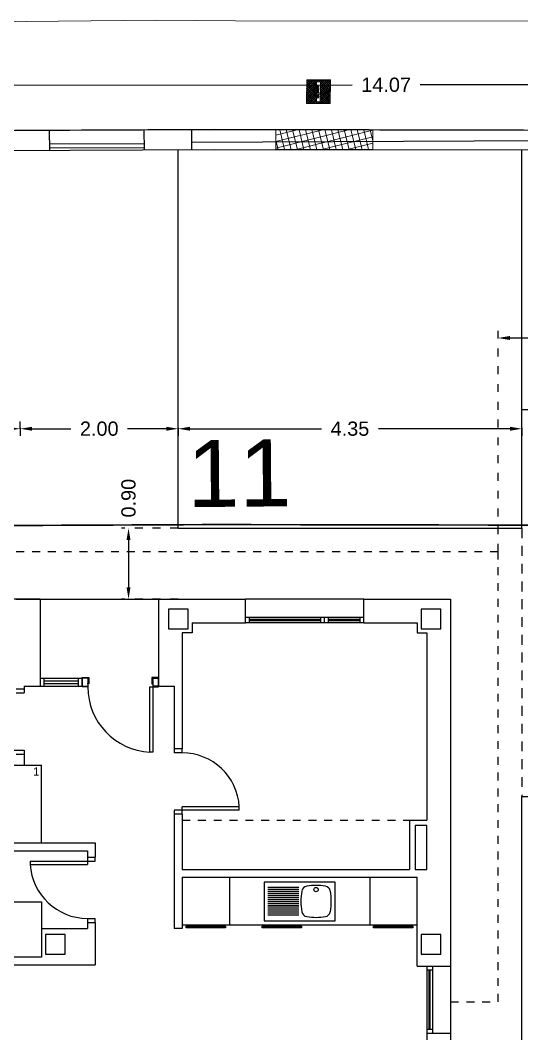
# Model space of a CAD drawing. Header units: millimetres. Extents: x 441061 to 442903, y 4515148 to 4515613.
# Drawn here: x 442719.15 to 442725.5, y 4515537.55 to 4515550.38 of the extents above; entities that cross this region are included whole.
import ezdxf
from ezdxf.enums import TextEntityAlignment as Align

# ---------------------------------------------------------------- set-up
doc = ezdxf.new("R2010")
doc.units = ezdxf.units.MM
doc.linetypes.add('PUNTOS2', pattern=[0.125, 0, -0.125])
doc.linetypes.add('RAYITAS', pattern=[0.375, 0.25, -0.125])
for name, color, linetype in [('01_cotas', 254, 'Continuous'), ('01_implantación', 5, 'Continuous'), ('01_mono BAJA', 2, 'Continuous'), ('01_parcela', 7, 'Continuous'), ('01_proyección', 4, 'RAYITAS'), ('01_retranqueo', 250, 'Continuous'), ('01_textos', 7, 'Continuous'), ('01_urb interior', 4, 'Continuous')]:
    doc.layers.add(name, color=color, linetype=linetype)
doc.layers.add('01_muebles_B', color=254, linetype='Continuous', lineweight=5)
doc.styles.add('Estilo1', font='swissel.ttf')
doc.styles.add('NIEVES2', font='sanss___.ttf')
doc.styles.add('ROMANS', font='romans')
doc.dimstyles.new('DECIMAL-50', dxfattribs={"dimtxt": 0.08, "dimasz": 0.15, "dimexe": 0.09, "dimexo": 0, "dimgap": 0.09, "dimtad": 0, "dimzin": 0, "dimdsep": 46, "dimtxsty": 'ROMANS', "dimcen": 0.09, "dimclrt": 6, "dimadec": 0, "dimazin": 0, "dimtfac": 1.38, "dimtix": 1, "dimtofl": 0, "dimtmove": 2, "dimatfit": 3, "dimldrblk": 'OBLIQUE', "dimfxl": 1, "dimtolj": 1, "dimtzin": 0, "dimarcsym": 0})

# ---------------------------------------------------------------- blocks, each defined once
blk = doc.blocks.new('A$C6A825EFA')
at = {"layer": '01_mono BAJA', "color": 254}
for p, q in [((10.5, 12.5, 0), (9.475, 12.5, 0)), ((10.2, 12.5, 0), (10.5, 12.5, 0)), ((10.5, 12.5, 0), (10.5, 11.4, 0)), ((10.5, 12.5, 0), (12, 12.5, 0)), ((12, 12.5, 0), (13.1, 12.5, 0)), ((12, 12.5, 0), (12, 11.4, 0)), ((13.1, 12.2, 0), (13.1, 12.5, 0)), ((14.6, 12.5, 0), (13.1, 12.5, 0)), ((14.6, 12.5, 0), (15.7, 12.5, 0)), ((14.6, 12.2, 0), (14.6, 12.5, 0)), ((15.7, 12.5, 0), (15.7, 7.855, 0)), ((12.425, 12.2, 0), (13.1, 12.2, 0)), ((12.425, 12.2), (12.425, 12.075)), ((14.6, 12.27, 0), (13.1, 12.27, 0)), ((14.6, 12.2, 0), (13.1, 12.2, 0)), ((13.15, 12.27, 0), (13.15, 12.2, 0)), ((14.05, 12.242, 0), (13.15, 12.242, 0)), ((14.05, 12.228, 0), (13.15, 12.228, 0)), ((14.05, 12.27, 0), (14.05, 12.2, 0)), ((14.1, 12.27, 0), (14.1, 12.2, 0)), ((14.15, 12.27, 0), (14.15, 12.2, 0)), ((14.55, 12.242, 0), (14.15, 12.242, 0)), ((14.55, 12.228, 0), (14.15, 12.228, 0)), ((14.55, 12.27, 0), (14.55, 12.2, 0)), ((14.6, 12.2, 0), (15.275, 12.2, 0)), ((15.275, 12.2), (15.275, 12.075)), ((15.325, 12.2, 0), (15.325, 12.125, 0)), ((12.3, 12.075, 0), (12.3, 10.606, 0)), ((12.425, 12.075), (12.3, 12.075)), ((15.275, 12.075), (15.4, 12.075)), ((15.325, 12.125, 0), (15.4, 12.125, 0)), ((15.4, 12.075, 0), (15.4, 9.705, 0)), ((10.5, 11.5, 0), (11.035, 11.5, 0)), ((10.55, 11.5, 0), (10.55, 11.4, 0)), ((10.55, 11.467, 0), (10.985, 11.467, 0)), ((10.55, 11.433, 0), (10.985, 11.433, 0)), ((10.985, 11.5, 0), (10.985, 11.4, 0)), ((11.035, 11.5, 0), (11.035, 11.4, 0)), ((11.105, 11.43, 0), (11.105, 11.4, 0)), ((11.12, 11.5, 0), (11.12, 11.44, 0)), ((11.915, 11.5, 0), (11.915, 11.44, 0)), ((11.93, 11.43, 0), (11.93, 11.4, 0)), ((10.2, 11.366, 0), (10.3, 11.366, 0)), ((10.2, 11.316, 0), (10.3, 11.316, 0)), ((10.3, 11.4, 0), (10.5, 11.4, 0)), ((10.3, 11.4, 0), (10.3, 11.366, 0)), ((10.3, 11.366, 0), (10.3, 11.316, 0)), ((10.5, 11.4, 0), (11.035, 11.4, 0)), ((11.99, 11.4, 0), (11.93, 11.4, 0)), ((12, 11.4, 0), (12.2, 11.4, 0)), ((12.2, 11.4, 0), (12.2, 10.606, 0)), ((9.476, 10.591, 0), (10.3, 10.591, 0)), ((10.2, 10.541, 0), (10.3, 10.541, 0)), ((10.3, 10.591, 0), (10.3, 10.541, 0)), ((10.3, 10.541, 0), (10.3, 10.4, 0)), ((12.3, 10.606, 0), (12.2, 10.606, 0)), ((12.2, 10.606, 0), (12.2, 10.556, 0)), ((12.3, 10.556, 0), (12.2, 10.556, 0)), ((12.3, 10.556, 0), (12.3, 10.606, 0)), ((8, 10.4, 0), (10.3, 10.4, 0)), ((10.3, 10.4, 0), (10.52, 10.4, 0)), ((10.52, 9.415, 0), (10.52, 10.4, 0)), ((13.024, 9.831, 0), (12.2, 9.831, 0)), ((12.2, 9.831, 0), (12.2, 9.781, 0)), ((12.2, 9.781, 0), (12.2, 8.33, 0)), ((12.3, 9.781, 0), (12.2, 9.781, 0)), ((12.3, 9.781, 0), (12.3, 9.872, 0)), ((13.024, 9.872, 0), (12.3, 9.872, 0)), ((12.3, 9.781, 0), (12.3, 9.08, 0)), ((13.024, 9.831, 0), (13.024, 9.872, 0)), ((15.18, 9.705, 0), (15.18, 9.08, 0)), ((15.18, 9.705, 0), (15.4, 9.705, 0)), ((8, 9.415, 0), (11.2, 9.415, 0)), ((11.2, 9.415, 0), (11.2, 9.235, 0)), ((11.2, 9.415, 0), (11.2, 9.235, 0)), ((8, 9.315, 0), (11.1, 9.315, 0)), ((11.1, 9.315, 0), (11.1, 9.235, 0)), ((11.1, 9.315, 0), (11.1, 9.235, 0)), ((10.376, 9.185, 0), (10.376, 9.144, 0)), ((10.376, 9.185, 0), (11.2, 9.185, 0)), ((10.376, 9.144, 0), (11.1, 9.144, 0)), ((11.1, 9.235, 0), (11.2, 9.235, 0)), ((11.1, 9.235, 0), (11.1, 9.144, 0)), ((11.2, 9.185, 0), (11.2, 9.235, 0)), ((12.3, 9.08, 0), (15.18, 9.08, 0)), ((12.3, 8.98, 0), (15.275, 8.98, 0)), ((12.3, 8.98, 0), (12.3, 8.33, 0)), ((12.9, 8.98, 0), (12.9, 8.38, 0)), ((13.338, 8.92, 0), (13.338, 8.43, 0)), ((14.238, 8.92, 0), (13.338, 8.92, 0)), ((14.238, 8.43, 0), (14.238, 8.92, 0)), ((14.675, 8.98, 0), (14.675, 8.38, 0)), ((15.275, 7.855, 0), (15.275, 8.98, 0)), ((13.779, 8.85, 0), (13.383, 8.85, 0)), ((13.779, 8.825, 0), (13.383, 8.825, 0)), ((13.779, 8.8, 0), (13.383, 8.8, 0)), ((13.779, 8.775, 0), (13.383, 8.775, 0)), ((13.779, 8.75, 0), (13.383, 8.75, 0)), ((13.779, 8.725, 0), (13.383, 8.725, 0)), ((13.779, 8.7, 0), (13.383, 8.7, 0)), ((13.779, 8.675, 0), (13.383, 8.675, 0)), ((13.779, 8.65, 0), (13.383, 8.65, 0)), ((13.779, 8.625, 0), (13.383, 8.625, 0)), ((13.779, 8.6, 0), (13.383, 8.6, 0)), ((13.779, 8.575, 0), (13.383, 8.575, 0)), ((13.779, 8.55, 0), (13.383, 8.55, 0)), ((13.779, 8.525, 0), (13.383, 8.525, 0)), ((13.779, 8.5, 0), (13.383, 8.5, 0)), ((11.1, 8.46, 0), (11.1, 8.41, 0)), ((11.1, 8.46, 0), (11.2, 8.46, 0)), ((11.1, 8.41, 0), (11.1, 8.33, 0)), ((11.1, 8.41, 0), (11.2, 8.41, 0)), ((11.2, 8.41, 0), (11.2, 8.46, 0)), ((11.2, 8.41, 0), (11.2, 7.87, 0)), ((12.3, 8.38, 0), (15.275, 8.38, 0)), ((13.338, 8.43, 0), (14.238, 8.43, 0)), ((10.52, 8.33, 0), (11.1, 8.33, 0)), ((10.52, 8.33, 0), (10.52, 7.97, 0)), ((12.3, 8.33, 0), (12.2, 8.33, 0)), ((10.52, 7.97, 0), (8.025, 7.97, 0)), ((7.975, 7.87, 0), (11.2, 7.87, 0)), ((15.275, 7.855, 0), (15.7, 7.855, 0)), ((15.4, 7.855, 0), (15.4, 7.005, 0)), ((15.47, 7.855, 0), (15.47, 7.005, 0)), ((15.7, 7.855, 0), (15.7, 7.005, 0)), ((15.47, 7.805, 0), (15.4, 7.805, 0)), ((15.428, 7.055, 0), (15.428, 7.805, 0)), ((15.442, 7.055, 0), (15.442, 7.805, 0)), ((15.47, 7.055, 0), (15.4, 7.055, 0)), ((15.4, 7.005, 0), (15.7, 7.005, 0)), ((15.4, 7.005, 0), (15.4, 5.055, 0)), ((15.7, 7.005, 0), (15.7, 3, 0))]:
    blk.add_line(p, q, dxfattribs=at)
for points in [[(12.125, 12.125), (12.375, 12.125), (12.375, 12.375), (12.125, 12.375), (12.125, 12.125)], [(15.325, 12.125), (15.575, 12.125), (15.575, 12.375), (15.325, 12.375), (15.325, 12.125)], [(10.57, 8.005), (10.82, 8.005), (10.82, 8.255), (10.57, 8.255), (10.57, 8.005)], [(15.325, 8.005), (15.575, 8.005), (15.575, 8.255), (15.325, 8.255), (15.325, 8.005)]]:
    blk.add_lwpolyline(points, close=True, dxfattribs=at)
at = {"layer": '01_mono BAJA', "color": 254, "elevation": 0}
for points in [[(11.12, 11.51), (11.12, 11.5), (11.035, 11.5), (11.035, 11.51)], [(11.12, 11.44), (11.12, 11.43), (11.105, 11.43), (11.105, 11.44)], [(11.915, 11.51), (11.915, 11.5), (12, 11.5), (12, 11.51)], [(11.915, 11.44), (11.915, 11.43), (11.93, 11.43), (11.93, 11.44)], [(11.93, 11.4), (12, 11.4), (12, 11.5), (11.93, 11.5)], [(11.105, 11.4), (11.105, 11.39), (11.035, 11.39), (11.035, 11.4)], [(11.93, 11.39), (11.93, 10.565), (11.89, 10.565), (11.89, 11.39)], [(11.93, 11.4), (11.93, 11.39), (12, 11.39), (12, 11.4)], [(15.4, 9.635), (15.25, 9.635), (15.25, 9.08), (15.4, 9.08)], [(10.52, 8.67), (10.52, 7.97), (9.82, 7.97), (9.82, 8.67)], [(12.85, 8.36), (12.85, 8.34), (12.35, 8.34), (12.35, 8.36)], [(13.813, 8.36), (13.813, 8.34), (13.313, 8.34), (13.313, 8.36)], [(15.222, 8.36), (15.222, 8.34), (14.722, 8.34), (14.722, 8.36)]]:
    blk.add_lwpolyline(points, close=True, dxfattribs=at)
for points in [[(11.035, 11.4), (11.035, 11.5)], [(11.105, 11.5), (11.105, 11.4)]]:
    blk.add_lwpolyline(points, dxfattribs=at)
at = {"layer": '01_mono BAJA', "color": 254}
blk.add_circle((13.996, 8.825, 0), 0.0275, dxfattribs=at)
for centre, radius, start, end in [((11.932, 11.391, 0), 0.827, 180.0495, 267.1144), ((12.3, 9.831, 0), 0.725, 3.2758, 90), ((11.1, 9.185, 0), 0.725, 183.2758, 270), ((13.889, 8.794, 0), 0.075, 99.0787, 169.8852), ((13.996, 8.127, 0), 0.75, 80.9213, 99.0787), ((14.102, 8.794, 0), 0.075, 10.1148, 80.9213), ((14.554, 8.675, 0), 0.75, 169.8852, 190.1148), ((13.438, 8.675, 0), 0.75, 349.8852, 10.1148), ((13.889, 8.557, 0), 0.075, 190.1148, 260.9213), ((13.996, 9.223, 0), 0.75, 260.9213, 279.0787), ((14.102, 8.557, 0), 0.075, 279.0787, 349.8852)]:
    blk.add_arc(centre, radius, start, end, dxfattribs=at)
at = {"layer": '01_proyección', "color": 120, "ltscale": 0.25}
blk.add_line((12.3, 9.705, 0), (15.18, 9.705, 0), dxfattribs=at)
at = {"layer": '01_proyección', "color": 120, "ltscale": 0.25, "elevation": 0}
blk.add_lwpolyline([(15.7, 7.405), (16.3, 7.405), (16.3, 13.1), (-0.6, 13.1), (-0.6, 7.405), (0, 7.405)], dxfattribs=at)
at = {"layer": '01_mono BAJA', "color": 254, "style": 'NIEVES2'}
blk.add_text('1', height=0.103, rotation=0, dxfattribs=at).set_placement((10.451, 10.268, 0), align=Align.CENTER)
blk = doc.blocks.new('ACO25X25')
h = blk.add_hatch()
h.set_pattern_fill('ANSI37', color=256, scale=0.005)
h.set_pattern_definition([(45.00000001175, (-280056.18755, -4524533.909328), (-0.01122532015364, 0.011225320149034), []), (135.00000001175, (-280056.18755, -4524533.909328), (-0.011225320149034, -0.01122532015364), [])])
h.paths.add_polyline_path([(0.125, 0.125), (-0.125, 0.125), (-0.02, 0.02), (0.105, 0.02), (0.105, -0.02), (0.02, -0.02), (0.125, -0.125)], flags=17)
h.paths.add_polyline_path([(0.02, -0.02), (-0.105, -0.02), (-0.105, 0.02), (-0.02, 0.02), (-0.125, 0.125), (-0.125, -0.125), (0.125, -0.125)], flags=17)
for points in [[(-0.125, 0.125), (0.125, 0.125), (0.125, -0.125), (-0.125, -0.125)], [(-0.105, -0.02), (-0.105, 0.02), (0.105, 0.02), (0.105, -0.02)]]:
    blk.add_lwpolyline(points, close=True)
at = {"style": 'ROMANS', "oblique": 15, "width": 1.035276}
blk.add_text('ACOMETIDA', height=0.0183, dxfattribs=at).set_placement((0, -0.013), align=Align.CENTER)
blk = doc.blocks.new('*D247')
at = {"layer": '01_cotas', "color": 0, "linetype": 'PUNTOS2', "lineweight": -2, "transparency": 16777216}
for p, q in [((442716.751, 4515548.97), (442716.751, 4515549.646)), ((442730.818, 4515548.976), (442730.817, 4515549.653))]:
    blk.add_line(p, q, dxfattribs=at)
at = {"layer": '01_cotas', "color": 0, "lineweight": -2, "transparency": 16777216}
for p, q in [((442716.901, 4515549.557), (442723.353, 4515549.559)), ((442730.667, 4515549.563), (442724.215, 4515549.56))]:
    blk.add_line(p, q, dxfattribs=at)
at = {"layer": '01_cotas', "color": 0, "transparency": 16777216}
for points in [[(442716.901, 4515549.582), (442716.901, 4515549.532), (442716.751, 4515549.556)], [(442730.667, 4515549.588), (442730.667, 4515549.538), (442730.817, 4515549.563)]]:
    blk.add_solid(points, dxfattribs=at)
at = {"layer": '01_cotas', "color": 7, "transparency": 16777216, "insert": (442723.784, 4515549.56), "char_height": 0.18, "attachment_point": 5, "rotation": 0.0255, "style": 'Estilo1'}
blk.add_mtext('\\A1;14.07', dxfattribs=at)
blk = doc.blocks.new('*D368')
at = {"layer": '01_cotas', "color": 0, "linetype": 'PUNTOS2', "lineweight": -2, "transparency": 16777216}
for p, q in [((442721.151, 4515543.947), (442720.432, 4515543.947)), ((442721.151, 4515543.047), (442720.432, 4515543.047))]:
    blk.add_line(p, q, dxfattribs=at)
at = {"layer": '01_cotas', "color": 0, "lineweight": -2, "transparency": 16777216}
blk.add_line((442720.522, 4515543.797), (442720.522, 4515543.197), dxfattribs=at)
at = {"layer": '01_cotas', "color": 0, "transparency": 16777216}
for points in [[(442720.497, 4515543.797), (442720.547, 4515543.797), (442720.522, 4515543.947)], [(442720.497, 4515543.197), (442720.547, 4515543.197), (442720.522, 4515543.047)]]:
    blk.add_solid(points, dxfattribs=at)
at = {"layer": '01_cotas', "color": 7, "transparency": 16777216, "insert": (442720.522, 4515544.327), "char_height": 0.18, "attachment_point": 5, "rotation": 90, "style": 'Estilo1'}
blk.add_mtext('\\A1;0.90', dxfattribs=at)
blk = doc.blocks.new('*D371')
at = {"layer": '01_cotas', "color": 0, "linetype": 'PUNTOS2', "lineweight": -2, "transparency": 16777216}
for p, q in [((442719.151, 4515545.217), (442719.151, 4515545.116)), ((442721.151, 4515545.217), (442721.151, 4515545.116))]:
    blk.add_line(p, q, dxfattribs=at)
at = {"layer": '01_cotas', "color": 0, "lineweight": -2, "transparency": 16777216}
for p, q in [((442719.301, 4515545.206), (442719.791, 4515545.206)), ((442721.001, 4515545.206), (442720.511, 4515545.206))]:
    blk.add_line(p, q, dxfattribs=at)
at = {"layer": '01_cotas', "color": 0, "transparency": 16777216}
for points in [[(442719.301, 4515545.231), (442719.301, 4515545.181), (442719.151, 4515545.206)], [(442721.001, 4515545.231), (442721.001, 4515545.181), (442721.151, 4515545.206)]]:
    blk.add_solid(points, dxfattribs=at)
at = {"layer": '01_cotas', "color": 7, "transparency": 16777216, "insert": (442720.151, 4515545.206), "char_height": 0.18, "attachment_point": 5, "style": 'Estilo1'}
blk.add_mtext('\\A1;2.00', dxfattribs=at)
blk = doc.blocks.new('*D372')
at = {"layer": '01_cotas', "color": 0, "linetype": 'PUNTOS2', "lineweight": -2, "transparency": 16777216}
for p, q in [((442716.751, 4515545.206), (442716.751, 4515545.296)), ((442719.151, 4515545.206), (442719.151, 4515545.296))]:
    blk.add_line(p, q, dxfattribs=at)
at = {"layer": '01_cotas', "color": 0, "lineweight": -2, "transparency": 16777216}
for p, q in [((442716.901, 4515545.206), (442717.591, 4515545.206)), ((442719.001, 4515545.206), (442718.311, 4515545.206))]:
    blk.add_line(p, q, dxfattribs=at)
at = {"layer": '01_cotas', "color": 0, "transparency": 16777216}
for points in [[(442716.901, 4515545.231), (442716.901, 4515545.181), (442716.751, 4515545.206)], [(442719.001, 4515545.231), (442719.001, 4515545.181), (442719.151, 4515545.206)]]:
    blk.add_solid(points, dxfattribs=at)
at = {"layer": '01_cotas', "color": 7, "transparency": 16777216, "insert": (442717.951, 4515545.206), "char_height": 0.18, "attachment_point": 5, "style": 'Estilo1'}
blk.add_mtext('\\A1;2.40', dxfattribs=at)
blk = doc.blocks.new('*D373')
at = {"layer": '01_cotas', "color": 0, "linetype": 'PUNTOS2', "lineweight": -2, "transparency": 16777216}
for p, q in [((442721.151, 4515545.217), (442721.151, 4515545.116)), ((442725.501, 4515545.217), (442725.501, 4515545.116))]:
    blk.add_line(p, q, dxfattribs=at)
at = {"layer": '01_cotas', "color": 0, "lineweight": -2, "transparency": 16777216}
for p, q in [((442721.301, 4515545.206), (442722.965, 4515545.206)), ((442725.351, 4515545.206), (442723.687, 4515545.206))]:
    blk.add_line(p, q, dxfattribs=at)
at = {"layer": '01_cotas', "color": 0, "transparency": 16777216}
for points in [[(442721.301, 4515545.231), (442721.301, 4515545.181), (442721.151, 4515545.206)], [(442725.351, 4515545.231), (442725.351, 4515545.181), (442725.501, 4515545.206)]]:
    blk.add_solid(points, dxfattribs=at)
at = {"layer": '01_cotas', "color": 7, "transparency": 16777216, "insert": (442723.326, 4515545.206), "char_height": 0.18, "attachment_point": 5, "rotation": 0, "style": 'Estilo1'}
blk.add_mtext('\\A1;4.35', dxfattribs=at)
blk = doc.blocks.new('*D758')
at = {"layer": '01_cotas', "color": 0, "linetype": 'PUNTOS2', "lineweight": -2, "transparency": 16777216}
for p, q in [((442725.201, 4515543.647), (442725.201, 4515546.445)), ((442730.818, 4515543.647), (442730.818, 4515546.445))]:
    blk.add_line(p, q, dxfattribs=at)
at = {"layer": '01_cotas', "color": 0, "lineweight": -2, "transparency": 16777216}
for p, q in [((442725.351, 4515546.355), (442727.651, 4515546.355)), ((442730.668, 4515546.355), (442728.368, 4515546.355))]:
    blk.add_line(p, q, dxfattribs=at)
at = {"layer": '01_cotas', "color": 0, "transparency": 16777216}
for points in [[(442725.351, 4515546.38), (442725.351, 4515546.33), (442725.201, 4515546.355)], [(442730.668, 4515546.38), (442730.668, 4515546.33), (442730.818, 4515546.355)]]:
    blk.add_solid(points, dxfattribs=at)
at = {"layer": '01_cotas', "color": 7, "transparency": 16777216, "insert": (442728.009, 4515546.355), "char_height": 0.18, "attachment_point": 5, "style": 'Estilo1'}
blk.add_mtext('\\A1;5.62', dxfattribs=at)

msp = doc.modelspace()

# ---------------------------------------------------------------- hatches: boundary and pattern name
at = {"layer": '01_muebles_B'}
h = msp.add_hatch(dxfattribs=at)
h.set_pattern_fill('ANSI37', color=256, scale=0.025, angle=-120.9802)
h.set_pattern_definition([(284.0197600277, (-3200945.189245, 7218383.40943), (0.0770105961646, 0.0192291108315), []), (14.0197600277, (-3200945.189245, 7218383.40943), (-0.0192291108315, 0.0770105961646), [])])
h.paths.add_polyline_path([(442723.616, 4515548.99), (442723.616, 4515548.74), (442722.388, 4515548.742), (442722.388, 4515548.992)])

# ---------------------------------------------------------------- linework, layer by layer
at = {"layer": '01_implantación', "linetype": 'Continuous'}
for p, q in [((442716.751, 4515548.97, 0), (442721.613, 4515548.993, 0)), ((442721.613, 4515548.993, 0), (442730.818, 4515548.976, 0)), ((442716.876, 4515548.72, 0), (442721.614, 4515548.743, 0)), ((442721.614, 4515548.743, 0), (442730.693, 4515548.726, 0))]:
    msp.add_line(p, q, dxfattribs=at)
at = {"layer": '01_implantación'}
for p, q in [((442719.524, 4515548.733, 0), (442719.522, 4515548.983, 0)), ((442720.724, 4515548.739, 0), (442720.722, 4515548.989, 0)), ((442721.324, 4515548.742, 0), (442721.322, 4515548.992, 0))]:
    msp.add_line(p, q, dxfattribs=at)
at = {"layer": '01_muebles_B', "elevation": 0}
msp.add_lwpolyline([(442734.701, 4515550.361), (442731.09, 4515550.365), (442721.877, 4515550.369), (442720.87, 4515550.377), (442715.923, 4515550.327), (442712.791, 4515550.335), (442711.779, 4515550.348), (442709.529, 4515550.355, 0.142823), (442704.718, 4515548.934, 0.145776), (442702.093, 4515545.959, 0.118442), (442701.037, 4515542.103), (442700.818, 4515536.045), (442700.726, 4515533.948), (442700.692, 4515532.978), (442700.603, 4515529.968), (442700.57, 4515528.939), (442700.39, 4515523.829)], format="xyb", dxfattribs=at)
msp.add_lwpolyline([(442723.616, 4515548.99), (442723.616, 4515548.74), (442722.388, 4515548.742), (442722.388, 4515548.992)], close=True, dxfattribs=at)
at = {"layer": '01_parcela', "linetype": 'Continuous', "elevation": 0}
msp.add_lwpolyline([(442734.701, 4515548.973), (442731.388, 4515548.975), (442721.613, 4515548.993), (442715.703, 4515548.965), (442711.736, 4515548.968), (442710.269, 4515548.968, 0.146839), (442705.827, 4515547.996, 0.183488), (442702.772, 4515544.145, 0.071368), (442702.365, 4515541.706), (442702.35, 4515541.362), (442702.216, 4515536.447), (442701.937, 4515528.437), (442701.763, 4515523.829)], format="xyb", dxfattribs=at)
at = {"layer": '01_proyección', "color": 120, "linetype": 'RAYITAS', "ltscale": 0.5}
for p, q in [((442725.501, 4515545.451, 0), (442730.693, 4515545.451, 0)), ((442725.501, 4515543.947, 0), (442725.501, 4515540.551, 0))]:
    msp.add_line(p, q, dxfattribs=at)
at = {"layer": '01_retranqueo', "color": 170, "const_width": 0.02, "elevation": 0}
msp.add_lwpolyline([(442727.818, 4515543.982), (442721.621, 4515543.993), (442715.713, 4515543.965), (442711.732, 4515543.968), (442710.032, 4515543.968, 0.152362), (442708.326, 4515543.663, 0.174079), (442707.537, 4515542.631, 0.074109), (442707.363, 4515541.551), (442707.347, 4515541.186), (442707.214, 4515536.292), (442706.993, 4515529.961)], format="xyb", dxfattribs=at)
at = {"layer": '01_urb interior'}
msp.add_line((442726.418, 4515548.855, 0), (442721.323, 4515548.83, 0), dxfattribs=at)
at = {"layer": '01_urb interior', "color": 2}
for p, q in [((442720.723, 4515548.814, 0), (442719.523, 4515548.808, 0)), ((442720.724, 4515548.764, 0), (442719.524, 4515548.758, 0)), ((442721.151, 4515543.947, 0), (442721.151, 4515548.741, 0)), ((442725.501, 4515543.947, 0), (442725.501, 4515548.736, 0)), ((442721.151, 4515543.947, 0), (442725.501, 4515543.947, 0)), ((442725.501, 4515532.647, 0), (442725.501, 4515540.551, 0)), ((442725.501, 4515540.551, 0), (442730.693, 4515540.551, 0))]:
    msp.add_line(p, q, dxfattribs=at)

# ---------------------------------------------------------------- block references
at = {"layer": '01_mono BAJA', "rotation": 2.949580637718453e-07}
msp.add_blockref('A$C6A825EFA', (442708.901, 4515530.547), dxfattribs=at)
at = {"layer": '01_muebles_B', "xscale": 1.2, "yscale": 1.2, "rotation": 269.5128402503127}
msp.add_blockref('ACO25X25', (442722.927, 4515549.473, 839.965), dxfattribs=at)

# ---------------------------------------------------------------- texts
at = {"layer": '01_textos', "color": 7, "style": 'Estilo1'}
msp.add_text('11', height=0.8486, rotation=0.4943, dxfattribs=at).set_placement((442721.928, 4515544.219, 0), align=Align.CENTER)

# ---------------------------------------------------------------- dimensions: what is measured, and where the dimension line sits
at = {"layer": '01_cotas', "color": 251}
dim = msp.add_aligned_dim(p1=(442716.751, 4515548.97, 0), p2=(442730.818, 4515548.976), distance=0.587, dimstyle='DECIMAL-50', override={"dimtxt": 0.18, "dimtxsty": 'Estilo1', "dimsah": 1, "dimclrt": 7, "dimfxl": 0.09, "dimarcsym": 2}, dxfattribs=at)
dim.commit()
dim.dimension.update_dxf_attribs({"geometry": '*D247', "text_midpoint": (442723.784, 4515549.56)})
dim = msp.add_linear_dim(base=(442730.818, 4515546.355), p1=(442725.201, 4515543.647, 0), p2=(442730.818, 4515543.647, 0), dimstyle='DECIMAL-50', override={"dimtxt": 0.18, "dimtxsty": 'Estilo1', "dimsah": 1, "dimclrt": 7, "dimfxl": 0.09, "dimarcsym": 2}, dxfattribs=at)
dim.commit()
dim.dimension.update_dxf_attribs({"geometry": '*D758', "text_midpoint": (442728.009, 4515546.355)})
for base, p1, p2, picture, middle in [((442716.751, 4515545.206, 837.551), (442719.151, 4515545.206, 837.551), (442716.751, 4515545.206, 837.551), '*D372', (442717.951, 4515545.206, 837.551)), ((442719.151, 4515545.206, 837.551), (442721.151, 4515545.217, 837.551), (442719.151, 4515545.217, 837.551), '*D371', (442720.151, 4515545.206, 837.551)), ((442725.501, 4515545.206, 837.551), (442721.151, 4515545.217, 837.551), (442725.501, 4515545.217, 837.551), '*D373', (442723.326, 4515545.206, 837.551))]:
    dim = msp.add_linear_dim(base=base, p1=p1, p2=p2, angle=180, dimstyle='DECIMAL-50', override={"dimtxt": 0.18, "dimtxsty": 'Estilo1', "dimsah": 1, "dimclrt": 7, "dimfxl": 0.09, "dimarcsym": 2}, dxfattribs=at)
    dim.commit()
    dim.dimension.update_dxf_attribs({"geometry": picture, "text_midpoint": middle})
dim = msp.add_linear_dim(base=(442720.522, 4515543.047), p1=(442721.151, 4515543.947, 0), p2=(442721.151, 4515543.047, 0), angle=90, dimstyle='DECIMAL-50', override={"dimtxt": 0.18, "dimtxsty": 'Estilo1', "dimsah": 1, "dimclrt": 7, "dimfxl": 0.09, "dimarcsym": 2}, dxfattribs=at)
dim.commit()
dim.dimension.update_dxf_attribs({"geometry": '*D368', "text_midpoint": (442720.522, 4515544.327), "dimtype": 160})

doc.saveas('drawing.dxf')
